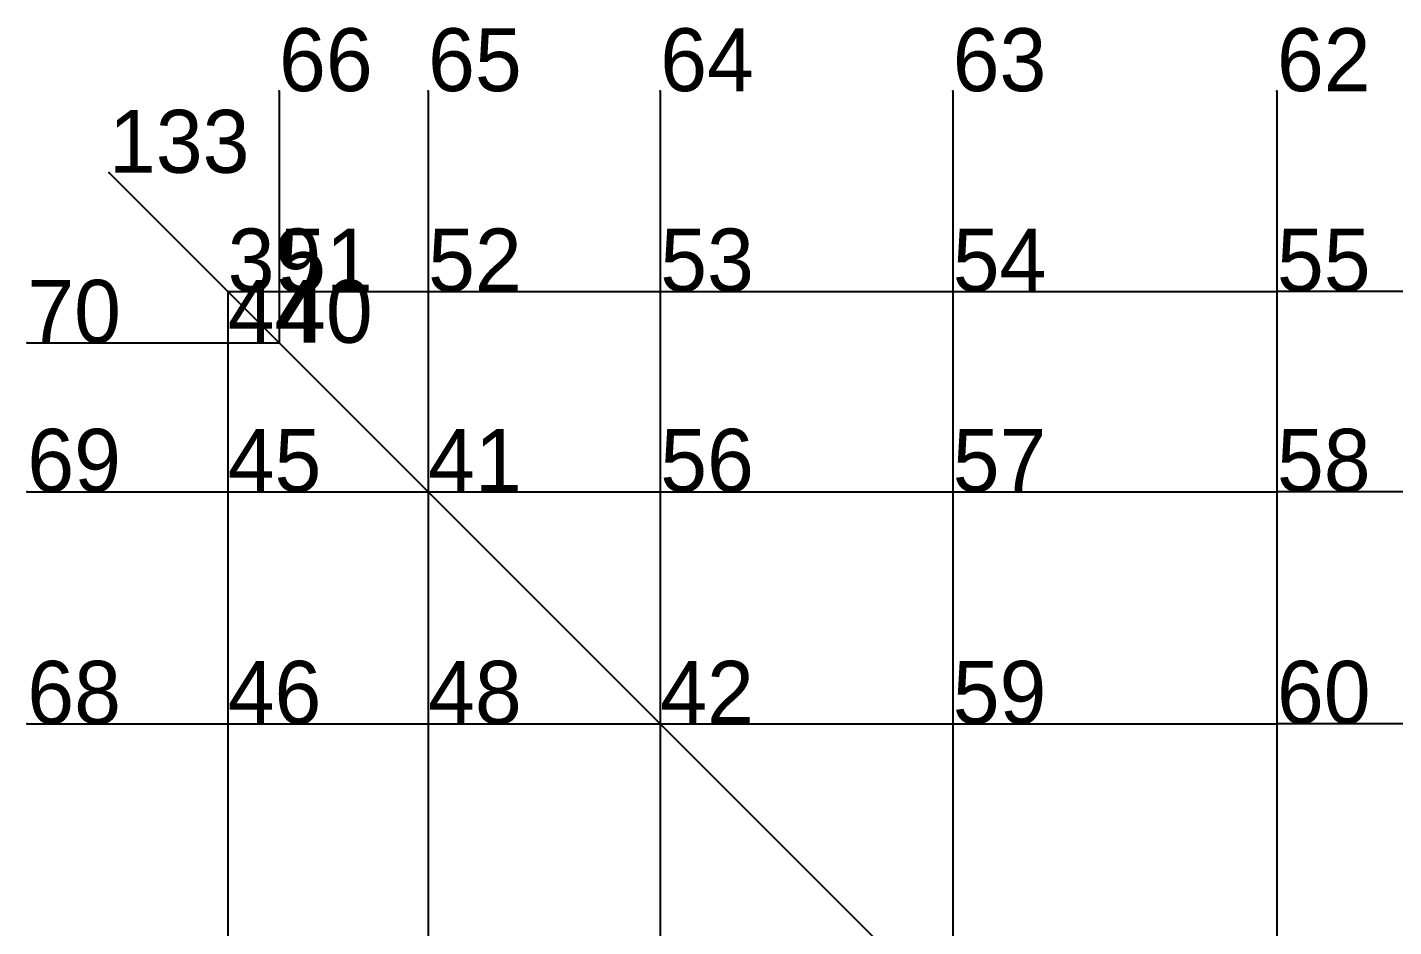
# Model space of a CAD drawing. Header units: metres. Extents: x -2.98 to 3.3, y -2.98 to 3.13.
# Drawn here: x -2.977 to 0.278, y 0.986 to 3.13 of the extents above; entities that cross this region are included whole.
import ezdxf

# ---------------------------------------------------------------- set-up
doc = ezdxf.new("R2010")
doc.units = ezdxf.units.M

msp = doc.modelspace()

# ---------------------------------------------------------------- linework, layer by layer
at = {"layer": 'ASSE', "color": 253}
for p, q in [((-2.377641, 2.977458, 0.636271), (-2.377641, 2.5, 1.125666)), ((-2.022542, 2.977458, 1.45289), (-2.022542, 2.5, 1.70289)), ((-1.469463, 2.977458, 1.95298), (-1.469463, 2.5, 2.20298)), ((-0.772542, 2.977458, 2.284478), (-0.772542, 2.5, 2.534478)), ((0, 2.977458, 2.4), (0, 2.5, 2.65)), ((-2.782843, 2.782843, -0.392899), (-2.5, 2.5, 0.630476)), ((-2.5, 2.5, 0.630476), (-2.377641, 2.377641, 1.125666)), ((-2.5, 2.5, 0.630476), (-2.5, 2.377641, 1.125666)), ((-2.5, 2.5, 0.630476), (-2.377641, 2.5, 1.125666)), ((-2.377641, 2.5, 1.125666), (-2.022542, 2.5, 1.70289)), ((-2.377641, 2.5, 1.125666), (-2.377641, 2.377641, 1.125666)), ((-2.022542, 2.5, 1.70289), (-1.469463, 2.5, 2.20298)), ((-2.022542, 2.5, 1.70289), (-2.022542, 2.022542, 1.70289)), ((-1.469463, 2.5, 2.20298), (-0.772542, 2.5, 2.534478)), ((-1.469463, 2.5, 2.20298), (-1.469463, 2.022542, 2.20298)), ((-0.772542, 2.5, 2.534478), (0, 2.5, 2.65)), ((-0.772542, 2.5, 2.534478), (-0.772542, 2.022542, 2.534478)), ((0, 2.5, 2.65), (0, 2.022542, 2.65)), ((0.772542, 2.5, 2.534478), (0, 2.5, 2.65)), ((-2.977458, 2.377641, 0.636271), (-2.5, 2.377641, 1.125666)), ((-2.5, 2.377641, 1.125666), (-2.5, 2.022542, 1.70289)), ((-2.5, 2.377641, 1.125666), (-2.377641, 2.377641, 1.125666)), ((-2.377641, 2.377641, 1.125666), (-2.022542, 2.022542, 1.70289)), ((-2.977458, 2.022542, 1.45289), (-2.5, 2.022542, 1.70289)), ((-2.5, 2.022542, 1.70289), (-2.5, 1.469463, 2.20298)), ((-2.5, 2.022542, 1.70289), (-2.022542, 2.022542, 1.70289)), ((-2.022542, 2.022542, 1.70289), (-1.469463, 1.469463, 2.20298)), ((-2.022542, 2.022542, 1.70289), (-2.022542, 1.469463, 2.20298)), ((-2.022542, 2.022542, 1.70289), (-1.469463, 2.022542, 2.20298)), ((-1.469463, 2.022542, 2.20298), (-0.772542, 2.022542, 2.534478)), ((-1.469463, 2.022542, 2.20298), (-1.469463, 1.469463, 2.20298)), ((-0.772542, 2.022542, 2.534478), (0, 2.022542, 2.65)), ((-0.772542, 2.022542, 2.534478), (-0.772542, 1.469463, 2.534478)), ((0, 2.022542, 2.65), (0, 1.469463, 2.65)), ((0.772542, 2.022542, 2.534478), (0, 2.022542, 2.65)), ((-2.977458, 1.469463, 1.95298), (-2.5, 1.469463, 2.20298)), ((-2.5, 1.469463, 2.20298), (-2.5, 0.772542, 2.534478)), ((-2.5, 1.469463, 2.20298), (-2.022542, 1.469463, 2.20298)), ((-2.022542, 1.469463, 2.20298), (-2.022542, 0.772542, 2.534478)), ((-2.022542, 1.469463, 2.20298), (-1.469463, 1.469463, 2.20298)), ((-1.469463, 1.469463, 2.20298), (-0.772542, 0.772542, 2.534478)), ((-1.469463, 1.469463, 2.20298), (-1.469463, 0.772542, 2.534478)), ((-1.469463, 1.469463, 2.20298), (-0.772542, 1.469463, 2.534478)), ((-0.772542, 1.469463, 2.534478), (0, 1.469463, 2.65)), ((-0.772542, 1.469463, 2.534478), (-0.772542, 0.772542, 2.534478)), ((0, 1.469463, 2.65), (0, 0.772542, 2.65)), ((0.772542, 1.469463, 2.534478), (0, 1.469463, 2.65))]:
    msp.add_line(p, q, dxfattribs=at)
at = {"layer": 'DIAGONALI'}
for p in [(-2.782843, 2.782843, -1.785799), (-2.5, 2.5), (-2.377641, 2.377641, 0.772542), (-2.022542, 2.022542, 1.469463), (-1.469463, 1.469463, 2.022542)]:
    msp.add_point(p, dxfattribs=at)
at = {"layer": 'ESTRADOSSO'}
for p, q in [((-2.377641, 2.977458, 1), (-2.377641, 2.5, 1.478791)), ((-2.022542, 2.977458, 1.936317), (-2.022542, 2.5, 1.936317)), ((-1.469463, 2.977458, 2.383417), (-1.469463, 2.5, 2.383417)), ((-0.772542, 2.977458, 2.691315), (-0.772542, 2.5, 2.691315)), ((0, 2.977458, 2.8), (0, 2.5, 2.8)), ((-2.782843, 2.782843, 1), (-2.5, 2.5, 1.260952)), ((-2.5, 2.5, 1.260952), (-2.377641, 2.377641, 1.478791)), ((-2.5, 2.5, 1.260952), (-2.5, 2.377641, 1.478791)), ((-2.5, 2.5, 1.260952), (-2.377641, 2.5, 1.478791)), ((-2.377641, 2.5, 1.478791), (-2.022542, 2.5, 1.936317)), ((-2.377641, 2.5, 1.478791), (-2.377641, 2.377641, 1.478791)), ((-2.022542, 2.5, 1.936317), (-1.469463, 2.5, 2.383417)), ((-2.022542, 2.5, 1.936317), (-2.022542, 2.022542, 1.936317)), ((-1.469463, 2.5, 2.383417), (-0.772542, 2.5, 2.691315)), ((-1.469463, 2.5, 2.383417), (-1.469463, 2.022542, 2.383417)), ((-0.772542, 2.5, 2.691315), (0, 2.5, 2.8)), ((-0.772542, 2.5, 2.691315), (-0.772542, 2.022542, 2.691315)), ((0, 2.5, 2.8), (0, 2.022542, 2.8)), ((0.772542, 2.5, 2.691315), (0, 2.5, 2.8)), ((-2.977458, 2.377641, 1), (-2.5, 2.377641, 1.478791)), ((-2.5, 2.377641, 1.478791), (-2.5, 2.022542, 1.936317)), ((-2.5, 2.377641, 1.478791), (-2.377641, 2.377641, 1.478791)), ((-2.377641, 2.377641, 1.478791), (-2.022542, 2.022542, 1.936317)), ((-2.977458, 2.022542, 1.936317), (-2.5, 2.022542, 1.936317)), ((-2.5, 2.022542, 1.936317), (-2.5, 1.469463, 2.383417)), ((-2.5, 2.022542, 1.936317), (-2.022542, 2.022542, 1.936317)), ((-2.022542, 2.022542, 1.936317), (-1.469463, 1.469463, 2.383417)), ((-2.022542, 2.022542, 1.936317), (-2.022542, 1.469463, 2.383417)), ((-2.022542, 2.022542, 1.936317), (-1.469463, 2.022542, 2.383417)), ((-1.469463, 2.022542, 2.383417), (-0.772542, 2.022542, 2.691315)), ((-1.469463, 2.022542, 2.383417), (-1.469463, 1.469463, 2.383417)), ((-0.772542, 2.022542, 2.691315), (0, 2.022542, 2.8)), ((-0.772542, 2.022542, 2.691315), (-0.772542, 1.469463, 2.691315)), ((0, 2.022542, 2.8), (0, 1.469463, 2.8)), ((0.772542, 2.022542, 2.691315), (0, 2.022542, 2.8)), ((-2.977458, 1.469463, 2.383417), (-2.5, 1.469463, 2.383417)), ((-2.5, 1.469463, 2.383417), (-2.5, 0.772542, 2.691315)), ((-2.5, 1.469463, 2.383417), (-2.022542, 1.469463, 2.383417)), ((-2.022542, 1.469463, 2.383417), (-2.022542, 0.772542, 2.691315)), ((-2.022542, 1.469463, 2.383417), (-1.469463, 1.469463, 2.383417)), ((-1.469463, 1.469463, 2.383417), (-0.772542, 0.772542, 2.691315)), ((-1.469463, 1.469463, 2.383417), (-1.469463, 0.772542, 2.691315)), ((-1.469463, 1.469463, 2.383417), (-0.772542, 1.469463, 2.691315)), ((-0.772542, 1.469463, 2.691315), (0, 1.469463, 2.8)), ((-0.772542, 1.469463, 2.691315), (-0.772542, 0.772542, 2.691315)), ((0, 1.469463, 2.8), (0, 0.772542, 2.8)), ((0.772542, 1.469463, 2.691315), (0, 1.469463, 2.8))]:
    msp.add_line(p, q, dxfattribs=at)
at = {"layer": 'fz', "color": 7}
for p, q in [((-2.377641, 2.977458, 1), (-2.377641, 2.977458, 11)), ((-2.022542, 2.977458, 1.936317), (-2.022542, 2.977458, 11.936317)), ((-1.469463, 2.977458, 2.383417), (-1.469463, 2.977458, 12.383417)), ((-0.772542, 2.977458, 2.691315), (-0.772542, 2.977458, 12.691315)), ((0, 2.977458, 2.8), (0, 2.977458, 12.8)), ((-2.782843, 2.782843, 1), (-2.782843, 2.782843, 11)), ((-2.5, 2.5, 1.260952), (-2.5, 2.5, 11.260952)), ((-2.377641, 2.5, 1.478791), (-2.377641, 2.5, 11.478791)), ((-2.022542, 2.5, 1.936317), (-2.022542, 2.5, 11.936317)), ((-1.469463, 2.5, 2.383417), (-1.469463, 2.5, 12.383417)), ((-0.772542, 2.5, 2.691315), (-0.772542, 2.5, 12.691315)), ((0, 2.5, 2.8), (0, 2.5, 12.8)), ((-2.977458, 2.377641, 1), (-2.977458, 2.377641, 11)), ((-2.5, 2.377641, 1.478791), (-2.5, 2.377641, 11.478791)), ((-2.377641, 2.377641, 1.478791), (-2.377641, 2.377641, 11.478791)), ((-2.977458, 2.022542, 1.936317), (-2.977458, 2.022542, 11.936317)), ((-2.5, 2.022542, 1.936317), (-2.5, 2.022542, 11.936317)), ((-2.022542, 2.022542, 1.936317), (-2.022542, 2.022542, 11.936317)), ((-1.469463, 2.022542, 2.383417), (-1.469463, 2.022542, 12.383417)), ((-0.772542, 2.022542, 2.691315), (-0.772542, 2.022542, 12.691315)), ((0, 2.022542, 2.8), (0, 2.022542, 12.8)), ((-2.977458, 1.469463, 2.383417), (-2.977458, 1.469463, 12.383417)), ((-2.5, 1.469463, 2.383417), (-2.5, 1.469463, 12.383417)), ((-2.022542, 1.469463, 2.383417), (-2.022542, 1.469463, 12.383417)), ((-1.469463, 1.469463, 2.383417), (-1.469463, 1.469463, 12.383417)), ((-0.772542, 1.469463, 2.691315), (-0.772542, 1.469463, 12.691315)), ((0, 1.469463, 2.8), (0, 1.469463, 12.8))]:
    msp.add_line(p, q, dxfattribs=at)
at = {"layer": 'INTRADOSSO'}
for p, q in [((-2.377641, 2.977458, 0.272542), (-2.377641, 2.5, 0.772542)), ((-2.022542, 2.977458, 0.969463), (-2.022542, 2.5, 1.469463)), ((-1.469463, 2.977458, 1.522542), (-1.469463, 2.5, 2.022542)), ((-0.772542, 2.977458, 1.877641), (-0.772542, 2.5, 2.377641)), ((0, 2.977458, 2), (0, 2.5, 2.5)), ((-2.782843, 2.782843, -1.785799), (-2.5, 2.5)), ((-2.5, 2.5), (-2.377641, 2.377641, 0.772542)), ((-2.5, 2.5), (-2.5, 2.377641, 0.772542)), ((-2.5, 2.5), (-2.377641, 2.5, 0.772542)), ((-2.377641, 2.5, 0.772542), (-2.022542, 2.5, 1.469463)), ((-2.377641, 2.5, 0.772542), (-2.377641, 2.377641, 0.772542)), ((-2.022542, 2.5, 1.469463), (-1.469463, 2.5, 2.022542)), ((-2.022542, 2.5, 1.469463), (-2.022542, 2.022542, 1.469463)), ((-1.469463, 2.5, 2.022542), (-0.772542, 2.5, 2.377641)), ((-1.469463, 2.5, 2.022542), (-1.469463, 2.022542, 2.022542)), ((-0.772542, 2.5, 2.377641), (0, 2.5, 2.5)), ((-0.772542, 2.5, 2.377641), (-0.772542, 2.022542, 2.377641)), ((0, 2.5, 2.5), (0, 2.022542, 2.5)), ((0.772542, 2.5, 2.377641), (0, 2.5, 2.5)), ((-2.977458, 2.377641, 0.272542), (-2.5, 2.377641, 0.772542)), ((-2.5, 2.377641, 0.772542), (-2.5, 2.022542, 1.469463)), ((-2.5, 2.377641, 0.772542), (-2.377641, 2.377641, 0.772542)), ((-2.377641, 2.377641, 0.772542), (-2.022542, 2.022542, 1.469463)), ((-2.977458, 2.022542, 0.969463), (-2.5, 2.022542, 1.469463)), ((-2.5, 2.022542, 1.469463), (-2.5, 1.469463, 2.022542)), ((-2.5, 2.022542, 1.469463), (-2.022542, 2.022542, 1.469463)), ((-2.022542, 2.022542, 1.469463), (-1.469463, 1.469463, 2.022542)), ((-2.022542, 2.022542, 1.469463), (-2.022542, 1.469463, 2.022542)), ((-2.022542, 2.022542, 1.469463), (-1.469463, 2.022542, 2.022542)), ((-1.469463, 2.022542, 2.022542), (-0.772542, 2.022542, 2.377641)), ((-1.469463, 2.022542, 2.022542), (-1.469463, 1.469463, 2.022542)), ((-0.772542, 2.022542, 2.377641), (0, 2.022542, 2.5)), ((-0.772542, 2.022542, 2.377641), (-0.772542, 1.469463, 2.377641)), ((0, 2.022542, 2.5), (0, 1.469463, 2.5)), ((0.772542, 2.022542, 2.377641), (0, 2.022542, 2.5)), ((-2.977458, 1.469463, 1.522542), (-2.5, 1.469463, 2.022542)), ((-2.5, 1.469463, 2.022542), (-2.5, 0.772542, 2.377641)), ((-2.5, 1.469463, 2.022542), (-2.022542, 1.469463, 2.022542)), ((-2.022542, 1.469463, 2.022542), (-2.022542, 0.772542, 2.377641)), ((-2.022542, 1.469463, 2.022542), (-1.469463, 1.469463, 2.022542)), ((-1.469463, 1.469463, 2.022542), (-0.772542, 0.772542, 2.377641)), ((-1.469463, 1.469463, 2.022542), (-1.469463, 0.772542, 2.377641)), ((-1.469463, 1.469463, 2.022542), (-0.772542, 1.469463, 2.377641)), ((-0.772542, 1.469463, 2.377641), (0, 1.469463, 2.5)), ((-0.772542, 1.469463, 2.377641), (-0.772542, 0.772542, 2.377641)), ((0, 1.469463, 2.5), (0, 0.772542, 2.5)), ((0.772542, 1.469463, 2.377641), (0, 1.469463, 2.5))]:
    msp.add_line(p, q, dxfattribs=at)
at = {"layer": 'MAXSPINTA', "color": 81, "ltscale": 41.12513}
for p, q in [((-2.377641, 2.977458, 1), (-2.377641, 2.5, 1.400377)), ((-2.977458, 2.377641, 1), (-2.5, 2.377641, 1.400377))]:
    msp.add_line(p, q, dxfattribs=at)
at = {"layer": 'MAXSPINTA', "color": 61, "ltscale": 31.757665}
for p, q in [((-2.022542, 2.977458, 1.936317), (-2.022542, 2.5, 1.87659)), ((-2.977458, 2.022542, 1.936317), (-2.5, 2.022542, 1.87659))]:
    msp.add_line(p, q, dxfattribs=at)
at = {"layer": 'MAXSPINTA', "color": 61, "ltscale": 31.992937}
for p, q in [((-1.469463, 2.977458, 2.383417), (-1.469463, 2.5, 2.299688)), ((-2.977458, 1.469463, 2.383417), (-2.5, 1.469463, 2.299688))]:
    msp.add_line(p, q, dxfattribs=at)
at = {"layer": 'MAXSPINTA', "color": 61, "ltscale": 32.2572}
msp.add_line((-0.772542, 2.977458, 2.691315), (-0.772542, 2.5, 2.586871), dxfattribs=at)
at = {"layer": 'MAXSPINTA', "color": 61, "ltscale": 32.36082}
msp.add_line((0, 2.977458, 2.8), (0, 2.5, 2.68844), dxfattribs=at)
at = {"layer": 'MAXSPINTA', "color": 201, "ltscale": 126.125096}
msp.add_line((-2.782843, 2.782843, 0.686812), (-2.5, 2.5, 1.260952), dxfattribs=at)
at = {"layer": 'MAXSPINTA', "color": 101, "ltscale": 65.317318}
msp.add_line((-2.5, 2.5, 1.260952), (-2.377641, 2.377641, 1.466916), dxfattribs=at)
at = {"layer": 'MAXSPINTA', "color": 61, "ltscale": 32.248292}
for q in [(-2.5, 2.377641, 1.400377), (-2.377641, 2.5, 1.400377)]:
    msp.add_line((-2.5, 2.5, 1.260952), q, dxfattribs=at)
at = {"layer": 'MAXSPINTA', "color": 61, "ltscale": 35.583973}
for p, q in [((-2.377641, 2.5, 1.400377), (-2.022542, 2.5, 1.87659)), ((-2.5, 2.377641, 1.400377), (-2.5, 2.022542, 1.87659))]:
    msp.add_line(p, q, dxfattribs=at)
at = {"layer": 'MAXSPINTA', "color": 61, "ltscale": 35.870169}
for p in [(-2.377641, 2.5, 1.400377), (-2.5, 2.377641, 1.400377)]:
    msp.add_line(p, (-2.377641, 2.377641, 1.466916), dxfattribs=at)
at = {"layer": 'MAXSPINTA', "color": 61, "ltscale": 26.781607}
for p, q in [((-2.022542, 2.5, 1.87659), (-1.469463, 2.5, 2.299688)), ((-2.5, 2.022542, 1.87659), (-2.5, 1.469463, 2.299688))]:
    msp.add_line(p, q, dxfattribs=at)
at = {"layer": 'MAXSPINTA', "color": 61, "ltscale": 31.685643}
for p in [(-2.022542, 2.5, 1.87659), (-2.5, 2.022542, 1.87659)]:
    msp.add_line(p, (-2.022542, 2.022542, 1.926773), dxfattribs=at)
at = {"layer": 'MAXSPINTA', "color": 41, "ltscale": 23.00652}
for p, q in [((-1.469463, 2.5, 2.299688), (-0.772542, 2.5, 2.586871)), ((-2.5, 1.469463, 2.299688), (-2.5, 0.772542, 2.586871))]:
    msp.add_line(p, q, dxfattribs=at)
at = {"layer": 'MAXSPINTA', "color": 61, "ltscale": 31.656371}
for p, q in [((-1.469463, 2.5, 2.299688), (-1.469463, 2.022542, 2.253941)), ((-2.5, 1.469463, 2.299688), (-2.022542, 1.469463, 2.253941))]:
    msp.add_line(p, q, dxfattribs=at)
at = {"layer": 'MAXSPINTA', "color": 41, "ltscale": 21.454353}
for p in [(-0.772542, 2.5, 2.586871), (0.772542, 2.5, 2.586871)]:
    msp.add_line(p, (0, 2.5, 2.68844), dxfattribs=at)
at = {"layer": 'MAXSPINTA', "color": 61, "ltscale": 32.064148}
msp.add_line((-0.772542, 2.5, 2.586871), (-0.772542, 2.022542, 2.497106), dxfattribs=at)
at = {"layer": 'MAXSPINTA', "color": 61, "ltscale": 32.231024}
msp.add_line((0, 2.5, 2.68844), (0, 2.022542, 2.585868), dxfattribs=at)
at = {"layer": 'MAXSPINTA', "color": 181, "ltscale": 117.396914}
msp.add_line((-2.377641, 2.377641, 1.466916), (-2.022542, 2.022542, 1.926773), dxfattribs=at)
at = {"layer": 'MAXSPINTA', "color": 141, "ltscale": 82.598997}
msp.add_line((-2.022542, 2.022542, 1.926773), (-1.469463, 1.469463, 2.281591), dxfattribs=at)
at = {"layer": 'MAXSPINTA', "color": 81, "ltscale": 45.945247}
for q in [(-2.022542, 1.469463, 2.253941), (-1.469463, 2.022542, 2.253941)]:
    msp.add_line((-2.022542, 2.022542, 1.926773), q, dxfattribs=at)
at = {"layer": 'MAXSPINTA', "color": 81, "ltscale": 41.882512}
for p, q in [((-1.469463, 2.022542, 2.253941), (-0.772542, 2.022542, 2.497106)), ((-2.022542, 1.469463, 2.253941), (-2.022542, 0.772542, 2.497106))]:
    msp.add_line(p, q, dxfattribs=at)
at = {"layer": 'MAXSPINTA', "color": 61, "ltscale": 31.551416}
for p in [(-1.469463, 2.022542, 2.253941), (-2.022542, 1.469463, 2.253941)]:
    msp.add_line(p, (-1.469463, 1.469463, 2.281591), dxfattribs=at)
at = {"layer": 'MAXSPINTA', "color": 61, "ltscale": 39.804711}
for p in [(-0.772542, 2.022542, 2.497106), (0.772542, 2.022542, 2.497106)]:
    msp.add_line(p, (0, 2.022542, 2.585868), dxfattribs=at)
at = {"layer": 'MAXSPINTA', "color": 61, "ltscale": 31.556306}
msp.add_line((-0.772542, 2.022542, 2.497106), (-0.772542, 1.469463, 2.467788), dxfattribs=at)
at = {"layer": 'MAXSPINTA', "color": 61, "ltscale": 31.626043}
msp.add_line((0, 2.022542, 2.585868), (0, 1.469463, 2.538785), dxfattribs=at)
at = {"layer": 'MAXSPINTA', "color": 121, "ltscale": 68.500317}
msp.add_line((-1.469463, 1.469463, 2.281591), (-0.772542, 0.772542, 2.463969), dxfattribs=at)
at = {"layer": 'MAXSPINTA', "color": 61, "ltscale": 38.373341}
for q in [(-1.469463, 0.772542, 2.467788), (-0.772542, 1.469463, 2.467788)]:
    msp.add_line((-1.469463, 1.469463, 2.281591), q, dxfattribs=at)
at = {"layer": 'MAXSPINTA', "color": 61, "ltscale": 37.229239}
for p in [(-0.772542, 1.469463, 2.467788), (0.772542, 1.469463, 2.467788)]:
    msp.add_line(p, (0, 1.469463, 2.538785), dxfattribs=at)
at = {"layer": 'MAXSPINTA', "color": 61, "ltscale": 31.512535}
msp.add_line((-0.772542, 1.469463, 2.467788), (-0.772542, 0.772542, 2.463969), dxfattribs=at)
at = {"layer": 'MAXSPINTA', "color": 61, "ltscale": 31.52403}
msp.add_line((0, 1.469463, 2.538785), (0, 0.772542, 2.519575), dxfattribs=at)
at = {"layer": 'MEDIONETWORK', "color": 41, "ltscale": 16.710711}
for p, q in [((-2.377641, 2.977458, 1), (-2.377641, 2.5, 1.051778)), ((-2.977458, 2.377641, 1), (-2.5, 2.377641, 1.051778))]:
    msp.add_line(p, q, dxfattribs=at)
at = {"layer": 'MEDIONETWORK', "color": 41, "ltscale": 16.969252}
for p, q in [((-2.022542, 2.977458, 1.802285), (-2.022542, 2.5, 1.702921)), ((-2.977458, 2.022542, 1.802285), (-2.5, 2.022542, 1.702921))]:
    msp.add_line(p, q, dxfattribs=at)
at = {"layer": 'MEDIONETWORK', "color": 41, "ltscale": 16.620232}
for p, q in [((-1.469463, 2.977458, 2.184795), (-1.469463, 2.5, 2.19858)), ((-2.977458, 1.469463, 2.184795), (-2.5, 1.469463, 2.19858))]:
    msp.add_line(p, q, dxfattribs=at)
at = {"layer": 'MEDIONETWORK', "color": 41, "ltscale": 16.621056}
msp.add_line((-0.772542, 2.977458, 2.524351), (-0.772542, 2.5, 2.538933), dxfattribs=at)
at = {"layer": 'MEDIONETWORK', "color": 41, "ltscale": 16.617366}
msp.add_line((0, 2.977458, 2.651007), (0, 2.5, 2.661559), dxfattribs=at)
at = {"layer": 'MEDIONETWORK', "color": 201, "ltscale": 123.229023}
msp.add_line((-2.782843, 2.782843, -0.520266), (-2.5, 2.5, 0.713291), dxfattribs=at)
at = {"layer": 'MEDIONETWORK', "color": 101, "ltscale": 54.847059}
msp.add_line((-2.5, 2.5, 0.713291), (-2.377641, 2.377641, 1.105252), dxfattribs=at)
at = {"layer": 'MEDIONETWORK', "color": 61, "ltscale": 32.987351}
for q in [(-2.5, 2.377641, 1.051778), (-2.377641, 2.5, 1.051778)]:
    msp.add_line((-2.5, 2.5, 0.713291), q, dxfattribs=at)
at = {"layer": 'MEDIONETWORK', "color": 41, "ltscale": 23.422774}
for p, q in [((-2.377641, 2.5, 1.051778), (-2.022542, 2.5, 1.702921)), ((-2.5, 2.377641, 1.051778), (-2.5, 2.022542, 1.702921))]:
    msp.add_line(p, q, dxfattribs=at)
at = {"layer": 'MEDIONETWORK', "color": 41, "ltscale": 18.13058}
for p in [(-2.377641, 2.5, 1.051778), (-2.5, 2.377641, 1.051778)]:
    msp.add_line(p, (-2.377641, 2.377641, 1.105252), dxfattribs=at)
at = {"layer": 'MEDIONETWORK', "color": 41, "ltscale": 15.058725}
for p, q in [((-2.022542, 2.5, 1.702921), (-1.469463, 2.5, 2.19858)), ((-2.5, 2.022542, 1.702921), (-2.5, 1.469463, 2.19858))]:
    msp.add_line(p, q, dxfattribs=at)
at = {"layer": 'MEDIONETWORK', "color": 41, "ltscale": 16.740076}
for p in [(-2.022542, 2.5, 1.702921), (-2.5, 2.022542, 1.702921)]:
    msp.add_line(p, (-2.022542, 2.022542, 1.762016), dxfattribs=at)
at = {"layer": 'MEDIONETWORK', "color": 21, "ltscale": 12.480201}
for p, q in [((-1.469463, 2.5, 2.19858), (-0.772542, 2.5, 2.538933)), ((-2.5, 1.469463, 2.19858), (-2.5, 0.772542, 2.538933))]:
    msp.add_line(p, q, dxfattribs=at)
at = {"layer": 'MEDIONETWORK', "color": 41, "ltscale": 16.613394}
for p, q in [((-1.469463, 2.5, 2.19858), (-1.469463, 2.022542, 2.200105)), ((-2.5, 1.469463, 2.19858), (-2.022542, 1.469463, 2.200105))]:
    msp.add_line(p, q, dxfattribs=at)
at = {"layer": 'MEDIONETWORK', "color": 21, "ltscale": 11.354726}
for p in [(-0.772542, 2.5, 2.538933), (0.772542, 2.5, 2.538933)]:
    msp.add_line(p, (0, 2.5, 2.661559), dxfattribs=at)
at = {"layer": 'MEDIONETWORK', "color": 41, "ltscale": 16.632366}
msp.add_line((-0.772542, 2.5, 2.538933), (-0.772542, 2.022542, 2.516057), dxfattribs=at)
at = {"layer": 'MEDIONETWORK', "color": 41, "ltscale": 16.647907}
msp.add_line((0, 2.5, 2.661559), (0, 2.022542, 2.630729), dxfattribs=at)
at = {"layer": 'MEDIONETWORK', "color": 121, "ltscale": 75.147663}
msp.add_line((-2.377641, 2.377641, 1.105252), (-2.022542, 2.022542, 1.762016), dxfattribs=at)
at = {"layer": 'MEDIONETWORK', "color": 81, "ltscale": 47.300762}
msp.add_line((-2.022542, 2.022542, 1.762016), (-1.469463, 1.469463, 2.270516), dxfattribs=at)
at = {"layer": 'MEDIONETWORK', "color": 41, "ltscale": 26.595854}
for q in [(-2.022542, 1.469463, 2.200105), (-1.469463, 2.022542, 2.200105)]:
    msp.add_line((-2.022542, 2.022542, 1.762016), q, dxfattribs=at)
at = {"layer": 'MEDIONETWORK', "color": 41, "ltscale": 22.89049}
for p, q in [((-1.469463, 2.022542, 2.200105), (-0.772542, 2.022542, 2.516057)), ((-2.022542, 1.469463, 2.200105), (-2.022542, 0.772542, 2.516057))]:
    msp.add_line(p, q, dxfattribs=at)
at = {"layer": 'MEDIONETWORK', "color": 41, "ltscale": 16.747397}
for p in [(-1.469463, 2.022542, 2.200105), (-2.022542, 1.469463, 2.200105)]:
    msp.add_line(p, (-1.469463, 1.469463, 2.270516), dxfattribs=at)
at = {"layer": 'MEDIONETWORK', "color": 41, "ltscale": 21.076492}
for p in [(-0.772542, 2.022542, 2.516057), (0.772542, 2.022542, 2.516057)]:
    msp.add_line(p, (0, 2.022542, 2.630729), dxfattribs=at)
at = {"layer": 'MEDIONETWORK', "color": 41, "ltscale": 16.622781}
msp.add_line((-0.772542, 2.022542, 2.516057), (-0.772542, 1.469463, 2.534735), dxfattribs=at)
at = {"layer": 'MEDIONETWORK', "color": 41, "ltscale": 16.613717}
msp.add_line((0, 2.022542, 2.630729), (0, 1.469463, 2.634603), dxfattribs=at)
at = {"layer": 'MEDIONETWORK', "color": 61, "ltscale": 36.944382}
msp.add_line((-1.469463, 1.469463, 2.270516), (-0.772542, 0.772542, 2.553379), dxfattribs=at)
at = {"layer": 'MEDIONETWORK', "color": 41, "ltscale": 20.902581}
for q in [(-1.469463, 0.772542, 2.534735), (-0.772542, 1.469463, 2.534735)]:
    msp.add_line((-1.469463, 1.469463, 2.270516), q, dxfattribs=at)
at = {"layer": 'MEDIONETWORK', "color": 41, "ltscale": 19.707704}
for p in [(-0.772542, 1.469463, 2.534735), (0.772542, 1.469463, 2.534735)]:
    msp.add_line(p, (0, 1.469463, 2.634603), dxfattribs=at)
at = {"layer": 'MEDIONETWORK', "color": 41, "ltscale": 16.619253}
msp.add_line((-0.772542, 1.469463, 2.534735), (-0.772542, 0.772542, 2.553379), dxfattribs=at)
at = {"layer": 'MEDIONETWORK', "color": 41, "ltscale": 16.614175}
msp.add_line((0, 1.469463, 2.634603), (0, 0.772542, 2.641719), dxfattribs=at)
at = {"layer": 'MERIDIANI'}
for p in [(-2.377641, 2.5, 0.772542), (-2.022542, 2.5, 1.469463), (-1.469463, 2.5, 2.022542), (-0.772542, 2.5, 2.377641), (0, 2.5, 2.5), (-2.5, 2.377641, 0.772542), (-2.5, 2.022542, 1.469463), (-1.469463, 2.022542, 2.022542), (-0.772542, 2.022542, 2.377641), (0, 2.022542, 2.5), (-2.5, 1.469463, 2.022542), (-2.022542, 1.469463, 2.022542), (-0.772542, 1.469463, 2.377641), (0, 1.469463, 2.5)]:
    msp.add_point(p, dxfattribs=at)
at = {"layer": 'MINSPINTA', "color": 21, "ltscale": 11.051941}
for p, q in [((-2.377641, 2.977458, 1), (-2.377641, 2.5, 0.772542)), ((-2.977458, 2.377641, 1), (-2.5, 2.377641, 0.772542))]:
    msp.add_line(p, q, dxfattribs=at)
at = {"layer": 'MINSPINTA', "color": 21, "ltscale": 10.075899}
for p, q in [((-2.022542, 2.977458, 1.402268), (-2.022542, 2.5, 1.469463)), ((-2.977458, 2.022542, 1.402268), (-2.5, 2.022542, 1.469463))]:
    msp.add_line(p, q, dxfattribs=at)
at = {"layer": 'MINSPINTA', "color": 21, "ltscale": 10.737743}
for p, q in [((-1.469463, 2.977458, 1.832648), (-1.469463, 2.5, 2.022542)), ((-2.977458, 1.469463, 1.832648), (-2.5, 1.469463, 2.022542))]:
    msp.add_line(p, q, dxfattribs=at)
at = {"layer": 'MINSPINTA', "color": 21, "ltscale": 11.242189}
msp.add_line((-0.772542, 2.977458, 2.129751), (-0.772542, 2.5, 2.377641), dxfattribs=at)
at = {"layer": 'MINSPINTA', "color": 21, "ltscale": 11.43865}
msp.add_line((0, 2.977458, 2.232319), (0, 2.5, 2.5), dxfattribs=at)
at = {"layer": 'MINSPINTA', "color": 161, "ltscale": 101.653727}
msp.add_line((-2.782843, 2.782843, -1.447598), (-2.5, 2.5, 0.2881), dxfattribs=at)
at = {"layer": 'MINSPINTA', "color": 81, "ltscale": 42.844216}
msp.add_line((-2.5, 2.5, 0.2881), (-2.377641, 2.377641, 0.817841), dxfattribs=at)
at = {"layer": 'MINSPINTA', "color": 61, "ltscale": 27.502832}
for q in [(-2.5, 2.377641, 0.772542), (-2.377641, 2.5, 0.772542)]:
    msp.add_line((-2.5, 2.5, 0.2881), q, dxfattribs=at)
at = {"layer": 'MINSPINTA', "color": 41, "ltscale": 14.835268}
for p, q in [((-2.377641, 2.5, 0.772542), (-2.022542, 2.5, 1.469463)), ((-2.5, 2.377641, 0.772542), (-2.5, 2.022542, 1.469463))]:
    msp.add_line(p, q, dxfattribs=at)
at = {"layer": 'MINSPINTA', "color": 21, "ltscale": 10.639383}
for p in [(-2.377641, 2.5, 0.772542), (-2.5, 2.377641, 0.772542)]:
    msp.add_line(p, (-2.377641, 2.377641, 0.817841), dxfattribs=at)
at = {"layer": 'MINSPINTA', "color": 21, "ltscale": 9.524828}
for p, q in [((-2.022542, 2.5, 1.469463), (-1.469463, 2.5, 2.022542)), ((-2.5, 2.022542, 1.469463), (-2.5, 1.469463, 2.022542))]:
    msp.add_line(p, q, dxfattribs=at)
at = {"layer": 'MINSPINTA', "color": 21, "ltscale": 10.386977}
for p in [(-2.022542, 2.5, 1.469463), (-2.5, 2.022542, 1.469463)]:
    msp.add_line(p, (-2.022542, 2.022542, 1.607636), dxfattribs=at)
at = {"layer": 'MINSPINTA', "color": 21, "ltscale": 7.558947}
for p, q in [((-1.469463, 2.5, 2.022542), (-0.772542, 2.5, 2.377641)), ((-2.5, 1.469463, 2.022542), (-2.5, 0.772542, 2.377641))]:
    msp.add_line(p, q, dxfattribs=at)
at = {"layer": 'MINSPINTA', "color": 21, "ltscale": 10.232906}
for p, q in [((-1.469463, 2.5, 2.022542), (-1.469463, 2.022542, 2.131247)), ((-2.5, 1.469463, 2.022542), (-2.022542, 1.469463, 2.131247))]:
    msp.add_line(p, q, dxfattribs=at)
at = {"layer": 'MINSPINTA', "color": 21, "ltscale": 6.819025}
for p in [(-0.772542, 2.5, 2.377641), (0.772542, 2.5, 2.377641)]:
    msp.add_line(p, (0, 2.5, 2.5), dxfattribs=at)
at = {"layer": 'MINSPINTA', "color": 21, "ltscale": 10.297086}
msp.add_line((-0.772542, 2.5, 2.377641), (-0.772542, 2.022542, 2.499436), dxfattribs=at)
at = {"layer": 'MINSPINTA', "color": 21, "ltscale": 10.343599}
msp.add_line((0, 2.5, 2.5), (0, 2.022542, 2.630509), dxfattribs=at)
at = {"layer": 'MINSPINTA', "color": 81, "ltscale": 51.091588}
msp.add_line((-2.377641, 2.377641, 0.817841), (-2.022542, 2.022542, 1.607636), dxfattribs=at)
at = {"layer": 'MINSPINTA', "color": 61, "ltscale": 31.217719}
msp.add_line((-2.022542, 2.022542, 1.607636), (-1.469463, 1.469463, 2.270412), dxfattribs=at)
at = {"layer": 'MINSPINTA', "color": 41, "ltscale": 17.241935}
for q in [(-2.022542, 1.469463, 2.131247), (-1.469463, 2.022542, 2.131247)]:
    msp.add_line((-2.022542, 2.022542, 1.607636), q, dxfattribs=at)
at = {"layer": 'MINSPINTA', "color": 41, "ltscale": 14.160826}
for p, q in [((-1.469463, 2.022542, 2.131247), (-0.772542, 2.022542, 2.499436)), ((-2.022542, 1.469463, 2.131247), (-2.022542, 0.772542, 2.499436))]:
    msp.add_line(p, q, dxfattribs=at)
at = {"layer": 'MINSPINTA', "color": 21, "ltscale": 10.288577}
for p in [(-1.469463, 2.022542, 2.131247), (-2.022542, 1.469463, 2.131247)]:
    msp.add_line(p, (-1.469463, 1.469463, 2.270412), dxfattribs=at)
at = {"layer": 'MINSPINTA', "color": 21, "ltscale": 12.699811}
for p in [(-0.772542, 2.022542, 2.499436), (0.772542, 2.022542, 2.499436)]:
    msp.add_line(p, (0, 2.022542, 2.630509), dxfattribs=at)
at = {"layer": 'MINSPINTA', "color": 21, "ltscale": 10.183132}
msp.add_line((-0.772542, 2.022542, 2.499436), (-0.772542, 1.469463, 2.612281), dxfattribs=at)
at = {"layer": 'MINSPINTA', "color": 21, "ltscale": 10.171352}
msp.add_line((0, 2.022542, 2.630509), (0, 1.469463, 2.740041), dxfattribs=at)
at = {"layer": 'MINSPINTA', "color": 41, "ltscale": 23.028093}
msp.add_line((-1.469463, 1.469463, 2.270412), (-0.772542, 0.772542, 2.671837), dxfattribs=at)
at = {"layer": 'MINSPINTA', "color": 21, "ltscale": 13.074569}
for q in [(-1.469463, 0.772542, 2.612281), (-0.772542, 1.469463, 2.612281)]:
    msp.add_line((-1.469463, 1.469463, 2.270412), q, dxfattribs=at)
at = {"layer": 'MINSPINTA', "color": 21, "ltscale": 11.897755}
for p in [(-0.772542, 1.469463, 2.612281), (0.772542, 1.469463, 2.612281)]:
    msp.add_line(p, (0, 1.469463, 2.740041), dxfattribs=at)
at = {"layer": 'MINSPINTA', "color": 21, "ltscale": 10.013939}
msp.add_line((-0.772542, 1.469463, 2.612281), (-0.772542, 0.772542, 2.671837), dxfattribs=at)
at = {"layer": 'MINSPINTA', "color": 21, "ltscale": 10.014433}
msp.add_line((0, 1.469463, 2.740041), (0, 0.772542, 2.8), dxfattribs=at)
at = {"layer": 'PARALLELI'}
for p in [(-2.377641, 2.977458, 0.272542), (-2.022542, 2.977458, 0.969463), (-1.469463, 2.977458, 1.522542), (-0.772542, 2.977458, 1.877641), (0, 2.977458, 2), (-2.977458, 2.377641, 0.272542), (-2.977458, 2.022542, 0.969463), (-2.977458, 1.469463, 1.522542)]:
    msp.add_point(p, dxfattribs=at)

# ---------------------------------------------------------------- texts
at = {"layer": 'ID-NODES'}
for s, p in [('66', (-2.377641, 2.977458, 0.272542)), ('65', (-2.022542, 2.977458, 0.969463)), ('64', (-1.469463, 2.977458, 1.522542)), ('63', (-0.772542, 2.977458, 1.877641)), ('62', (0, 2.977458, 2)), ('133', (-2.782843, 2.782843, -1.785799)), ('39', (-2.5, 2.5)), ('51', (-2.377641, 2.5, 0.772542)), ('52', (-2.022542, 2.5, 1.469463)), ('53', (-1.469463, 2.5, 2.022542)), ('54', (-0.772542, 2.5, 2.377641)), ('55', (0, 2.5, 2.5)), ('70', (-2.977458, 2.377641, 0.272542)), ('44', (-2.5, 2.377641, 0.772542)), ('40', (-2.377641, 2.377641, 0.772542)), ('69', (-2.977458, 2.022542, 0.969463)), ('45', (-2.5, 2.022542, 1.469463)), ('41', (-2.022542, 2.022542, 1.469463)), ('56', (-1.469463, 2.022542, 2.022542)), ('57', (-0.772542, 2.022542, 2.377641)), ('58', (0, 2.022542, 2.5)), ('68', (-2.977458, 1.469463, 1.522542)), ('46', (-2.5, 1.469463, 2.022542)), ('48', (-2.022542, 1.469463, 2.022542)), ('42', (-1.469463, 1.469463, 2.022542)), ('59', (-0.772542, 1.469463, 2.377641)), ('60', (0, 1.469463, 2.5))]:
    msp.add_text(s, height=0.15, dxfattribs=at).set_placement(p)

doc.saveas('drawing.dxf')
